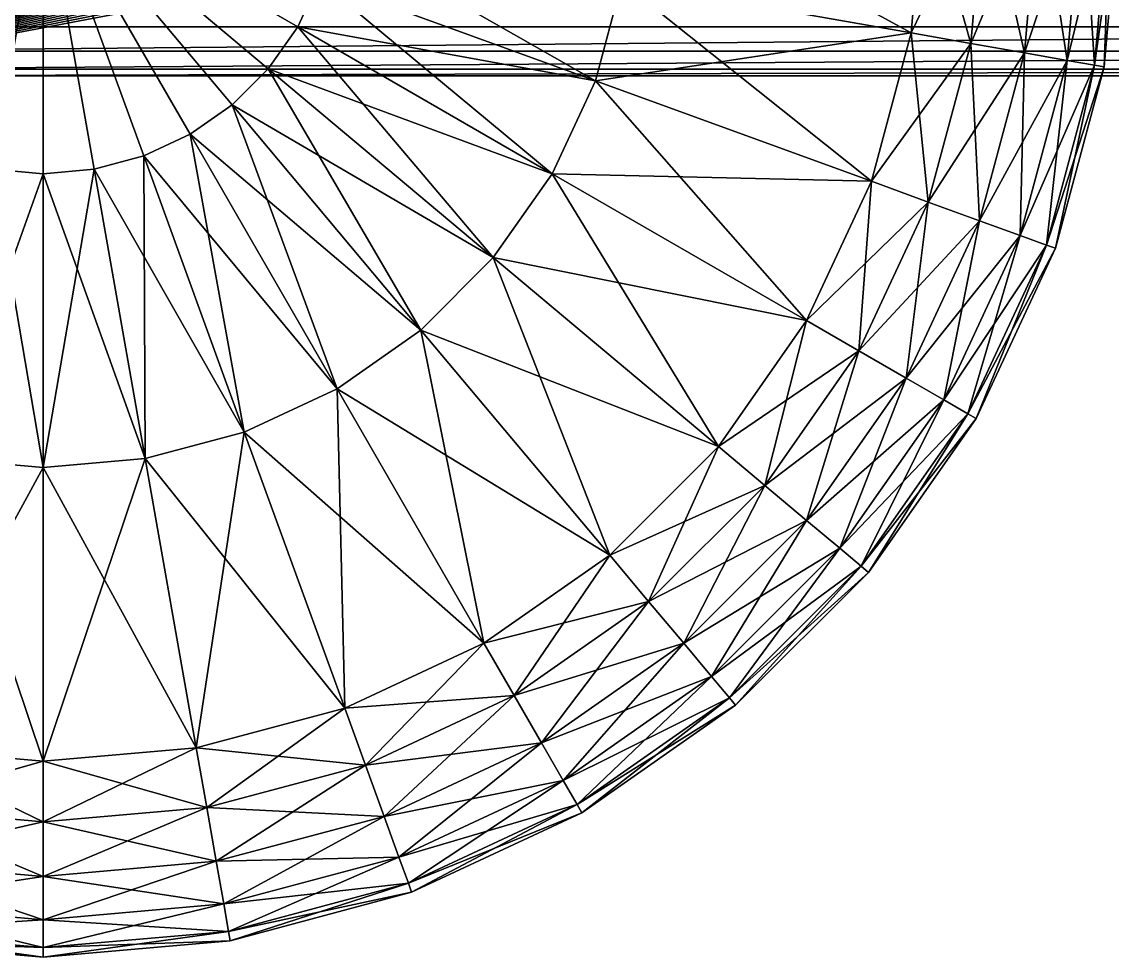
# Model space of a CAD drawing. Extents: x -70 to 70, y -35 to 35.
# Drawn here: x -35.9 to -0.27, y -35.2 to -4.64 of the extents above; entities that cross this region are included whole.
import ezdxf

# ---------------------------------------------------------------- set-up
doc = ezdxf.new("R2010")
doc.units = 0
doc.layers.get('0').update_dxf_attribs({"color": 146, "linetype": 'CONTINUOUS'})

msp = doc.modelspace()

# ---------------------------------------------------------------- meshes
at = {"color": 221}
mesh = msp.add_polyface(dxfattribs=at)
corners = [(-43.52, 19.2, 88.4), (43.52, 19.2, 88.4), (43.52, 19.2, 82), (-43.52, 19.2, 82), (-44.276, 19.164, 88.4), (-44.276, 19.164, 82), (-43.52, -6.4, 88.4), (-44.276, -6.364, 88.4), (-44.276, -6.364, 82), (-43.52, -6.4, 82), (43.52, -6.4, 88.4), (-44.276, -6.364, 82), (-44.768, -6.3, 82), (-43.52, 19.2, 82), (-43.52, -6.4, 82), (-43.52, 19.2, 88.4), (-43.515, 18.986, 89.2), (43.52, 19.2, 88.4), (-44.255, 18.95, 89.2), (-44.276, 19.164, 88.4), (-43.515, -6.186, 89.2), (-44.257, -6.15, 89.2), (-44.276, -6.364, 88.4), (-43.52, -6.4, 88.4), (43.515, -6.186, 89.2), (-43.501, 18.4, 89.786), (43.515, 18.986, 89.2), (-44.198, 18.366, 89.786), (-43.501, -5.6, 89.786), (-44.205, -5.566, 89.786), (43.501, -5.6, 89.786), (-43.481, 17.6, 90), (43.501, 18.4, 89.786), (-44.121, 17.569, 90), (-43.481, -4.8, 90), (-44.134, -4.768, 90), (43.481, -4.8, 90), (-43.481, 17.6, 90), (-44.121, 17.569, 90), (43.481, -4.8, 90), (-44.703, 17.484, 90), (-45.264, 17.346, 90), (-45.803, 17.158, 90), (-46.317, 16.922, 90), (-46.804, 16.64, 90), (-47.262, 16.316, 90), (-47.687, 15.951, 90), (-48.077, 15.549, 90), (-48.428, 15.113, 90), (-48.739, 14.645, 90), (-49.006, 14.148, 90), (-49.226, 13.626, 90), (-49.398, 13.079, 90), (-49.521, 12.498, 90), (-49.568, 12.134, 90), (-49.6, 11.481, 90), (-43.481, -4.8, 90)]
mesh.append_faces([[corners[k] for k in face] for face in [(0, 1, 2, 0), (3, 0, 2, 3), (4, 0, 3, 4), (5, 4, 3, 5), (6, 7, 8, 6), (9, 6, 8, 9), (10, 6, 9, 10), (11, 12, 13, 11), (14, 11, 13, 14), (15, 16, 17, 15), (18, 16, 15, 18), (19, 18, 15, 19), (20, 21, 22, 20), (23, 20, 22, 23), (24, 20, 23, 24), (16, 25, 26, 16), (27, 25, 16, 27), (18, 27, 16, 18), (28, 29, 21, 28), (20, 28, 21, 20), (30, 28, 20, 30), (25, 31, 32, 25), (33, 31, 25, 33), (27, 33, 25, 27), (34, 35, 29, 34), (28, 34, 29, 28), (36, 34, 28, 36), (37, 38, 39, 37), (38, 40, 39, 38), (40, 41, 39, 40), (41, 42, 39, 41), (42, 43, 39, 42), (43, 44, 39, 43), (44, 45, 39, 44), (45, 46, 39, 45), (46, 47, 39, 46), (47, 48, 39, 47), (48, 49, 39, 48), (49, 50, 39, 49), (50, 51, 39, 50), (51, 52, 39, 51), (52, 53, 39, 52), (53, 54, 39, 53), (54, 55, 39, 54), (55, 56, 39, 55)]], dxfattribs={"vtx3": -1, "color": 221})
mesh = msp.add_polyface(dxfattribs=at)
corners = [(43.52, 19.2, 88.4), (44.276, 19.164, 88.4), (44.276, 19.164, 82), (43.52, 19.2, 82), (43.52, -6.4, 82), (43.52, -6.4, 88.4), (-43.52, -6.4, 82), (44.276, -6.364, 88.4), (44.276, -6.364, 82), (43.52, 19.2, 82), (-43.52, -6.4, 82), (-43.52, 19.2, 82), (44.276, 19.164, 82), (44.768, 19.1, 82), (45.486, 18.947, 82), (46.178, 18.73, 82), (46.84, 18.45, 82), (47.468, 18.113, 82), (48.059, 17.721, 82), (48.61, 17.277, 82), (49.118, 16.784, 82), (49.578, 16.248, 82), (49.988, 15.669, 82), (50.344, 15.053, 82), (50.643, 14.402, 82), (50.882, 13.72, 82), (51.056, 13.01, 82), (51.164, 12.276, 82), (51.2, 11.52, 82), (43.52, -6.4, 82), (43.515, 18.986, 89.2), (44.257, 18.95, 89.2), (44.276, 19.164, 88.4), (43.52, 19.2, 88.4), (-43.515, 18.986, 89.2), (43.52, -6.4, 88.4), (43.515, -6.186, 89.2), (-43.52, -6.4, 88.4), (44.255, -6.15, 89.2), (44.276, -6.364, 88.4), (43.501, 18.4, 89.786), (44.205, 18.366, 89.786), (-43.501, 18.4, 89.786), (43.501, -5.6, 89.786), (-43.515, -6.186, 89.2), (44.198, -5.566, 89.786), (43.481, 17.6, 90), (44.134, 17.568, 90), (-43.481, 17.6, 90), (43.481, -4.8, 90), (-43.501, -5.6, 89.786), (44.121, -4.769, 90), (43.481, -4.8, 90), (44.121, -4.769, 90), (43.481, 17.6, 90), (-43.481, 17.6, 90)]
mesh.append_faces([[corners[k] for k in face] for face in [(0, 1, 2, 0), (3, 0, 2, 3), (4, 5, 6, 4), (7, 5, 4, 7), (8, 7, 4, 8), (9, 10, 11, 9), (9, 12, 10, 9), (12, 13, 10, 12), (13, 14, 10, 13), (14, 15, 10, 14), (15, 16, 10, 15), (16, 17, 10, 16), (17, 18, 10, 17), (18, 19, 10, 18), (19, 20, 10, 19), (20, 21, 10, 20), (21, 22, 10, 21), (22, 23, 10, 22), (23, 24, 10, 23), (24, 25, 10, 24), (25, 26, 10, 25), (26, 27, 10, 26), (27, 28, 10, 27), (28, 29, 10, 28), (30, 31, 32, 30), (33, 30, 32, 33), (34, 30, 33, 34), (35, 36, 37, 35), (38, 36, 35, 38), (39, 38, 35, 39), (40, 41, 31, 40), (30, 40, 31, 30), (42, 40, 30, 42), (36, 43, 44, 36), (45, 43, 36, 45), (38, 45, 36, 38), (46, 47, 41, 46), (40, 46, 41, 40), (48, 46, 40, 48), (43, 49, 50, 43), (51, 49, 43, 51), (45, 51, 43, 45), (52, 53, 54, 52), (55, 52, 54, 55)]], dxfattribs={"vtx3": -1, "color": 221})
mesh = msp.add_polyface(dxfattribs=at)
corners = [(-44.654, -1.667, 14), (-44.8, 0, 14), (-35.2, 0, 14), (-54.108, -3.334, 14), (-54.4, 0, 14), (-44.654, -1.667, 41.2), (-44.8, 0, 41.2), (-54.4, 0, 41.2), (-54.108, -3.334, 41.2), (-35.2, 0, 41.2), (-53.242, -6.567, 14), (-44.221, -3.283, 14), (-44.221, -3.283, 41.2), (-53.242, -6.567, 41.2), (-51.828, -9.6, 14), (-43.514, -4.8, 14), (-43.514, -4.8, 41.2), (-51.828, -9.6, 41.2), (-49.908, -12.342, 14), (-42.554, -6.171, 14), (-42.554, -6.171, 41.2), (-41.371, -7.354, 14), (-47.542, -14.708, 14), (-41.371, -7.354, 41.2), (-49.908, -12.342, 41.2), (-54.108, -3.334, 58.8), (-54.4, 0, 58.8), (-44.8, 0, 58.8), (-44.654, -1.667, 58.8), (-44.654, -1.667, 86), (-44.8, 0, 86), (-54.4, 0, 86), (-54.108, -3.334, 86), (-53.242, -6.567, 58.8), (-44.221, -3.283, 58.8), (-44.221, -3.283, 86), (-53.242, -6.567, 86), (-51.828, -9.6, 58.8), (-43.514, -4.8, 58.8), (-43.514, -4.8, 86), (-51.828, -9.6, 86), (-49.908, -12.342, 58.8), (-42.554, -6.171, 58.8), (-42.554, -6.171, 86), (-41.371, -7.354, 58.8), (-47.542, -14.708, 58.8), (-41.371, -7.354, 86), (-49.908, -12.342, 86)]
mesh.append_faces([[corners[k] for k in face] for face in [(0, 1, 2, 0), (3, 4, 1, 3), (0, 3, 1, 0), (5, 6, 7, 5), (8, 5, 7, 8), (5, 9, 6, 5), (10, 3, 0, 10), (11, 10, 0, 11), (12, 5, 8, 12), (13, 12, 8, 13), (14, 10, 11, 14), (15, 14, 11, 15), (16, 12, 13, 16), (17, 16, 13, 17), (18, 14, 15, 18), (19, 18, 15, 19), (20, 16, 17, 20), (21, 22, 19, 21), (23, 20, 24, 23), (25, 26, 27, 25), (28, 25, 27, 28), (29, 30, 31, 29), (32, 29, 31, 32), (33, 25, 28, 33), (34, 33, 28, 34), (35, 29, 32, 35), (36, 35, 32, 36), (37, 33, 34, 37), (38, 37, 34, 38), (39, 35, 36, 39), (40, 39, 36, 40), (41, 37, 38, 41), (42, 41, 38, 42), (43, 39, 40, 43), (44, 45, 42, 44), (46, 43, 47, 46)]], dxfattribs={"vtx3": -1, "color": 221})
mesh = msp.add_polyface(dxfattribs=at)
corners = [(-44.221, -3.283, 14), (-44.654, -1.667, 14), (-35.2, 0, 14), (-44.221, -3.283, 41.2), (-35.2, 0, 41.2), (-44.654, -1.667, 41.2), (-43.514, -4.8, 14), (-43.514, -4.8, 41.2), (-42.554, -6.171, 14), (-42.554, -6.171, 41.2), (-41.371, -7.354, 14), (-41.371, -7.354, 41.2), (-40, -8.314, 14), (-40, -8.314, 41.2), (-47.542, -14.708, 41.2), (-38.483, -9.021, 14), (-38.483, -9.021, 41.2), (-36.867, -9.454, 14), (-36.867, -9.454, 41.2), (-35.2, -9.6, 14), (-35.2, -9.6, 41.2), (-44.654, -1.667, 58.8), (-44.8, 0, 58.8), (-35.2, 0, 58.8), (-44.654, -1.667, 86), (-35.2, 0, 86), (-44.8, 0, 86), (-44.221, -3.283, 58.8), (-44.221, -3.283, 86), (-43.514, -4.8, 58.8), (-43.514, -4.8, 86), (-42.554, -6.171, 58.8), (-42.554, -6.171, 86), (-41.371, -7.354, 58.8), (-41.371, -7.354, 86), (-40, -8.314, 58.8), (-40, -8.314, 86), (-47.542, -14.708, 86), (-38.483, -9.021, 58.8), (-38.483, -9.021, 86), (-36.867, -9.454, 58.8), (-36.867, -9.454, 86), (-35.2, -9.6, 58.8), (-35.2, -9.6, 86)]
mesh.append_faces([[corners[k] for k in face] for face in [(0, 1, 2, 0), (3, 4, 5, 3), (6, 0, 2, 6), (7, 4, 3, 7), (8, 6, 2, 8), (9, 4, 7, 9), (10, 8, 2, 10), (11, 4, 9, 11), (12, 10, 2, 12), (13, 11, 14, 13), (13, 4, 11, 13), (15, 12, 2, 15), (16, 4, 13, 16), (17, 15, 2, 17), (18, 4, 16, 18), (19, 17, 2, 19), (20, 4, 18, 20), (21, 22, 23, 21), (24, 25, 26, 24), (27, 21, 23, 27), (28, 25, 24, 28), (29, 27, 23, 29), (30, 25, 28, 30), (31, 29, 23, 31), (32, 25, 30, 32), (33, 31, 23, 33), (34, 25, 32, 34), (35, 33, 23, 35), (36, 34, 37, 36), (36, 25, 34, 36), (38, 35, 23, 38), (39, 25, 36, 39), (40, 38, 23, 40), (41, 25, 39, 41), (42, 40, 23, 42), (43, 25, 41, 43)]], dxfattribs={"vtx3": -1, "color": 221})
mesh = msp.add_polyface(dxfattribs=at)
corners = [(-33.533, -9.454, 14), (-35.2, -9.6, 14), (-35.2, 0, 14), (-31.866, -18.908, 14), (-35.2, -19.2, 14), (-33.533, -9.454, 41.2), (-35.2, -9.6, 41.2), (-35.2, -19.2, 41.2), (-31.866, -18.908, 41.2), (-35.2, 0, 41.2), (-28.633, -18.042, 14), (-31.917, -9.021, 14), (-31.917, -9.021, 41.2), (-28.633, -18.042, 41.2), (-25.6, -16.628, 14), (-30.4, -8.314, 14), (-30.4, -8.314, 41.2), (-25.6, -16.628, 41.2), (-22.858, -14.708, 14), (-29.029, -7.354, 14), (-29.029, -7.354, 41.2), (-27.846, -6.171, 14), (-20.492, -12.342, 14), (-27.846, -6.171, 41.2), (-22.858, -14.708, 41.2), (-31.866, -18.908, 58.8), (-35.2, -19.2, 58.8), (-35.2, -9.6, 58.8), (-33.533, -9.454, 58.8), (-33.533, -9.454, 86), (-35.2, -9.6, 86), (-35.2, -19.2, 86), (-31.866, -18.908, 86), (-28.633, -18.042, 58.8), (-31.917, -9.021, 58.8), (-31.917, -9.021, 86), (-28.633, -18.042, 86), (-25.6, -16.628, 58.8), (-30.4, -8.314, 58.8), (-30.4, -8.314, 86), (-25.6, -16.628, 86), (-22.858, -14.708, 58.8), (-29.029, -7.354, 58.8), (-29.029, -7.354, 86), (-27.846, -6.171, 58.8), (-20.492, -12.342, 58.8), (-27.846, -6.171, 86), (-22.858, -14.708, 86)]
mesh.append_faces([[corners[k] for k in face] for face in [(0, 1, 2, 0), (3, 4, 1, 3), (0, 3, 1, 0), (5, 6, 7, 5), (8, 5, 7, 8), (5, 9, 6, 5), (10, 3, 0, 10), (11, 10, 0, 11), (12, 5, 8, 12), (13, 12, 8, 13), (14, 10, 11, 14), (15, 14, 11, 15), (16, 12, 13, 16), (17, 16, 13, 17), (18, 14, 15, 18), (19, 18, 15, 19), (20, 16, 17, 20), (21, 22, 19, 21), (23, 20, 24, 23), (25, 26, 27, 25), (28, 25, 27, 28), (29, 30, 31, 29), (32, 29, 31, 32), (33, 25, 28, 33), (34, 33, 28, 34), (35, 29, 32, 35), (36, 35, 32, 36), (37, 33, 34, 37), (38, 37, 34, 38), (39, 35, 36, 39), (40, 39, 36, 40), (41, 37, 38, 41), (42, 41, 38, 42), (43, 39, 40, 43), (44, 45, 42, 44), (46, 43, 47, 46)]], dxfattribs={"vtx3": -1, "color": 221})
mesh = msp.add_polyface(dxfattribs=at)
corners = [(-31.917, -9.021, 14), (-33.533, -9.454, 14), (-35.2, 0, 14), (-31.917, -9.021, 41.2), (-35.2, 0, 41.2), (-33.533, -9.454, 41.2), (-30.4, -8.314, 14), (-30.4, -8.314, 41.2), (-29.029, -7.354, 14), (-29.029, -7.354, 41.2), (-27.846, -6.171, 14), (-27.846, -6.171, 41.2), (-26.886, -4.8, 14), (-26.886, -4.8, 41.2), (-20.492, -12.342, 41.2), (-26.179, -3.283, 14), (-26.179, -3.283, 41.2), (-25.746, -1.667, 14), (-25.746, -1.667, 41.2), (-25.6, 0, 14), (-25.6, 0, 41.2), (-33.533, -9.454, 58.8), (-35.2, -9.6, 58.8), (-35.2, 0, 58.8), (-33.533, -9.454, 86), (-35.2, 0, 86), (-35.2, -9.6, 86), (-31.917, -9.021, 58.8), (-31.917, -9.021, 86), (-30.4, -8.314, 58.8), (-30.4, -8.314, 86), (-29.029, -7.354, 58.8), (-29.029, -7.354, 86), (-27.846, -6.171, 58.8), (-27.846, -6.171, 86), (-26.886, -4.8, 58.8), (-26.886, -4.8, 86), (-20.492, -12.342, 86), (-26.179, -3.283, 58.8), (-26.179, -3.283, 86), (-25.746, -1.667, 58.8), (-25.746, -1.667, 86), (-25.6, 0, 58.8), (-25.6, 0, 86)]
mesh.append_faces([[corners[k] for k in face] for face in [(0, 1, 2, 0), (3, 4, 5, 3), (6, 0, 2, 6), (7, 4, 3, 7), (8, 6, 2, 8), (9, 4, 7, 9), (10, 8, 2, 10), (11, 4, 9, 11), (12, 10, 2, 12), (13, 11, 14, 13), (13, 4, 11, 13), (15, 12, 2, 15), (16, 4, 13, 16), (17, 15, 2, 17), (18, 4, 16, 18), (19, 17, 2, 19), (20, 4, 18, 20), (21, 22, 23, 21), (24, 25, 26, 24), (27, 21, 23, 27), (28, 25, 24, 28), (29, 27, 23, 29), (30, 25, 28, 30), (31, 29, 23, 31), (32, 25, 30, 32), (33, 31, 23, 33), (34, 25, 32, 34), (35, 33, 23, 35), (36, 34, 37, 36), (36, 25, 34, 36), (38, 35, 23, 38), (39, 25, 36, 39), (40, 38, 23, 40), (41, 25, 39, 41), (42, 40, 23, 42), (43, 25, 41, 43)]], dxfattribs={"vtx3": -1, "color": 221})
mesh = msp.add_polyface(dxfattribs=at)
corners = [(-26.886, -4.8, 14), (-18.572, -9.6, 14), (-27.846, -6.171, 14), (-17.158, -6.567, 14), (-26.179, -3.283, 14), (-8.137, -9.85, 14), (-26.179, -3.283, 41.2), (-26.886, -4.8, 41.2), (-18.572, -9.6, 41.2), (-17.158, -6.567, 41.2), (-16.292, -3.334, 14), (-25.746, -1.667, 14), (-6.838, -5.001, 14), (-16.292, -3.334, 41.2), (-8.137, -9.85, 41.2), (-25.746, -1.667, 41.2), (-16, 0, 14), (-25.6, 0, 14), (-6.4, 0, 14), (-16, 0, 41.2), (-6.838, -5.001, 41.2), (-25.6, 0, 41.2), (-26.886, -4.8, 58.8), (-18.572, -9.6, 58.8), (-27.846, -6.171, 58.8), (-17.158, -6.567, 58.8), (-26.179, -3.283, 58.8), (-8.137, -9.85, 58.8), (-26.179, -3.283, 86), (-26.886, -4.8, 86), (-18.572, -9.6, 86), (-17.158, -6.567, 86), (-16.292, -3.334, 58.8), (-25.746, -1.667, 58.8), (-6.838, -5.001, 58.8), (-16.292, -3.334, 86), (-8.137, -9.85, 86), (-25.746, -1.667, 86), (-16, 0, 58.8), (-25.6, 0, 58.8), (-6.4, 0, 58.8), (-16, 0, 86), (-6.838, -5.001, 86), (-25.6, 0, 86)]
mesh.append_faces([[corners[k] for k in face] for face in [(0, 1, 2, 0), (3, 1, 0, 3), (4, 3, 0, 4), (3, 5, 1, 3), (6, 7, 8, 6), (9, 6, 8, 9), (10, 3, 4, 10), (11, 10, 4, 11), (10, 12, 3, 10), (13, 9, 14, 13), (15, 6, 9, 15), (13, 15, 9, 13), (16, 10, 11, 16), (17, 16, 11, 17), (16, 18, 10, 16), (19, 13, 20, 19), (21, 15, 13, 21), (19, 21, 13, 19), (22, 23, 24, 22), (25, 23, 22, 25), (26, 25, 22, 26), (25, 27, 23, 25), (28, 29, 30, 28), (31, 28, 30, 31), (32, 25, 26, 32), (33, 32, 26, 33), (32, 34, 25, 32), (35, 31, 36, 35), (37, 28, 31, 37), (35, 37, 31, 35), (38, 32, 33, 38), (39, 38, 33, 39), (38, 40, 32, 38), (41, 35, 42, 41), (43, 37, 35, 43), (41, 43, 35, 41)]], dxfattribs={"vtx3": -1, "color": 221})
mesh = msp.add_polyface(dxfattribs=at)
corners = [(-6.838, -5.001, 14), (-8.137, -9.85, 14), (-17.158, -6.567, 14), (-4.89, -5.344, 14.313), (-3.133, -5.654, 15.222), (-6.278, -10.527, 14.313), (-1.738, -5.9, 16.638), (-4.602, -11.137, 15.222), (-3.133, -5.654, 39.978), (-4.89, -5.344, 40.887), (-4.602, -11.137, 39.978), (-6.838, -5.001, 41.2), (-6.278, -10.527, 40.887), (-16.292, -3.334, 41.2), (-8.137, -9.85, 41.2), (-6.4, 0, 14), (-16.292, -3.334, 14), (-4.422, 0, 14.313), (-2.638, 0, 15.222), (-2.638, 0, 39.978), (-1.738, -5.9, 38.562), (-4.422, 0, 40.887), (-6.4, 0, 41.2), (-16, 0, 41.2), (-6.838, -5.001, 58.8), (-8.137, -9.85, 58.8), (-17.158, -6.567, 58.8), (-4.89, -5.344, 59.113), (-3.133, -5.654, 60.022), (-6.278, -10.527, 59.113), (-1.738, -5.9, 61.438), (-4.602, -11.137, 60.022), (-3.133, -5.654, 84.778), (-4.89, -5.344, 85.687), (-4.602, -11.137, 84.778), (-6.838, -5.001, 86), (-6.278, -10.527, 85.687), (-16.292, -3.334, 86), (-8.137, -9.85, 86), (-6.4, 0, 58.8), (-16.292, -3.334, 58.8), (-4.422, 0, 59.113), (-2.638, 0, 60.022), (-2.638, 0, 84.778), (-1.738, -5.9, 83.362), (-4.422, 0, 85.687), (-6.4, 0, 86), (-16, 0, 86)]
mesh.append_faces([[corners[k] for k in face] for face in [(0, 1, 2, 0), (0, 3, 1, 0), (3, 4, 5, 3), (4, 6, 7, 4), (8, 9, 10, 8), (9, 11, 12, 9), (11, 13, 14, 11), (15, 0, 16, 15), (17, 3, 0, 17), (15, 17, 0, 15), (18, 4, 3, 18), (17, 18, 3, 17), (19, 8, 20, 19), (21, 9, 8, 21), (19, 21, 8, 19), (22, 11, 9, 22), (21, 22, 9, 21), (22, 23, 11, 22), (24, 25, 26, 24), (24, 27, 25, 24), (27, 28, 29, 27), (28, 30, 31, 28), (32, 33, 34, 32), (33, 35, 36, 33), (35, 37, 38, 35), (39, 24, 40, 39), (41, 27, 24, 41), (39, 41, 24, 39), (42, 28, 27, 42), (41, 42, 27, 41), (43, 32, 44, 43), (45, 33, 32, 45), (43, 45, 32, 43), (46, 35, 33, 46), (45, 46, 33, 45), (46, 47, 35, 46)]], dxfattribs={"vtx3": -1, "color": 221})
mesh = msp.add_polyface(dxfattribs=at)
corners = [(-1.738, -5.9, 16.638), (-0.843, -6.058, 18.422), (-3.271, -11.621, 16.638), (-0.535, -6.112, 20.4), (-2.417, -11.932, 18.422), (-0.535, -6.112, 34.8), (-0.843, -6.058, 36.778), (-2.123, -12.039, 34.8), (-1.738, -5.9, 38.562), (-2.417, -11.932, 36.778), (-3.133, -5.654, 39.978), (-3.271, -11.621, 38.562), (-1.222, 0, 16.638), (-3.133, -5.654, 15.222), (-2.638, 0, 15.222), (-0.313, 0, 18.422), (0, 0, 20.4), (0, 0, 34.8), (-0.313, 0, 36.778), (-1.222, 0, 38.562), (-2.638, 0, 39.978), (-1.738, -5.9, 61.438), (-0.843, -6.058, 63.222), (-3.271, -11.621, 61.438), (-0.535, -6.112, 65.2), (-2.417, -11.932, 63.222), (-0.535, -6.112, 79.6), (-0.843, -6.058, 81.578), (-2.123, -12.039, 79.6), (-1.738, -5.9, 83.362), (-2.417, -11.932, 81.578), (-3.133, -5.654, 84.778), (-3.271, -11.621, 83.362), (-1.222, 0, 61.438), (-3.133, -5.654, 60.022), (-2.638, 0, 60.022), (-0.313, 0, 63.222), (0, 0, 65.2), (0, 0, 79.6), (-0.313, 0, 81.578), (-1.222, 0, 83.362), (-2.638, 0, 84.778)]
mesh.append_faces([[corners[k] for k in face] for face in [(0, 1, 2, 0), (1, 3, 4, 1), (5, 6, 7, 5), (6, 8, 9, 6), (8, 10, 11, 8), (12, 0, 13, 12), (14, 12, 13, 14), (15, 1, 0, 15), (12, 15, 0, 12), (16, 3, 1, 16), (15, 16, 1, 15), (17, 5, 3, 17), (16, 17, 3, 16), (18, 6, 5, 18), (17, 18, 5, 17), (19, 8, 6, 19), (18, 19, 6, 18), (19, 20, 8, 19), (21, 22, 23, 21), (22, 24, 25, 22), (26, 27, 28, 26), (27, 29, 30, 27), (29, 31, 32, 29), (33, 21, 34, 33), (35, 33, 34, 35), (36, 22, 21, 36), (33, 36, 21, 33), (37, 24, 22, 37), (36, 37, 22, 36), (38, 26, 24, 38), (37, 38, 24, 37), (39, 27, 26, 39), (38, 39, 26, 38), (40, 29, 27, 40), (39, 40, 27, 39), (40, 41, 29, 40)]], dxfattribs={"vtx3": -1, "color": 221})
mesh = msp.add_polyface(dxfattribs=at)
corners = [(-22.858, -14.708, 14), (-16.688, -22.062, 14), (-25.6, -16.628, 14), (-22.858, -14.708, 41.2), (-29.029, -7.354, 41.2), (-25.6, -16.628, 41.2), (-20.492, -12.342, 14), (-29.029, -7.354, 14), (-13.138, -18.512, 14), (-20.492, -12.342, 41.2), (-16.688, -22.062, 41.2), (-27.846, -6.171, 41.2), (-18.572, -9.6, 14), (-27.846, -6.171, 14), (-10.258, -14.4, 14), (-8.546, -15.389, 14.313), (-10.258, -14.4, 41.2), (-13.138, -18.512, 41.2), (-11.623, -19.784, 40.887), (-8.546, -15.389, 40.887), (-18.572, -9.6, 41.2), (-26.886, -4.8, 41.2), (-8.137, -9.85, 14), (-17.158, -6.567, 41.2), (-8.137, -9.85, 41.2), (-22.858, -14.708, 58.8), (-16.688, -22.062, 58.8), (-25.6, -16.628, 58.8), (-22.858, -14.708, 86), (-29.029, -7.354, 86), (-25.6, -16.628, 86), (-20.492, -12.342, 58.8), (-29.029, -7.354, 58.8), (-13.138, -18.512, 58.8), (-20.492, -12.342, 86), (-16.688, -22.062, 86), (-27.846, -6.171, 86), (-18.572, -9.6, 58.8), (-27.846, -6.171, 58.8), (-10.258, -14.4, 58.8), (-8.546, -15.389, 59.113), (-10.258, -14.4, 86), (-13.138, -18.512, 86), (-11.623, -19.784, 85.687), (-8.546, -15.389, 85.687), (-18.572, -9.6, 86), (-26.886, -4.8, 86), (-8.137, -9.85, 58.8), (-17.158, -6.567, 86), (-8.137, -9.85, 86)]
mesh.append_faces([[corners[k] for k in face] for face in [(0, 1, 2, 0), (3, 4, 5, 3), (6, 0, 7, 6), (6, 8, 0, 6), (9, 3, 10, 9), (9, 11, 3, 9), (12, 6, 13, 12), (14, 8, 6, 14), (12, 14, 6, 12), (14, 15, 8, 14), (16, 17, 18, 16), (19, 16, 18, 19), (20, 9, 17, 20), (16, 20, 17, 16), (20, 21, 9, 20), (22, 14, 12, 22), (23, 20, 16, 23), (24, 23, 16, 24), (25, 26, 27, 25), (28, 29, 30, 28), (31, 25, 32, 31), (31, 33, 25, 31), (34, 28, 35, 34), (34, 36, 28, 34), (37, 31, 38, 37), (39, 33, 31, 39), (37, 39, 31, 37), (39, 40, 33, 39), (41, 42, 43, 41), (44, 41, 43, 44), (45, 34, 42, 45), (41, 45, 42, 41), (45, 46, 34, 45), (47, 39, 37, 47), (48, 45, 41, 48), (49, 48, 41, 49)]], dxfattribs={"vtx3": -1, "color": 221})
mesh = msp.add_polyface(dxfattribs=at)
corners = [(-8.137, -9.85, 14), (-6.278, -10.527, 14.313), (-10.258, -14.4, 14), (-4.602, -11.137, 15.222), (-8.546, -15.389, 14.313), (-3.271, -11.621, 16.638), (-7.001, -16.281, 15.222), (-4.602, -11.137, 39.978), (-6.278, -10.527, 40.887), (-7.001, -16.281, 39.978), (-8.137, -9.85, 41.2), (-10.258, -14.4, 41.2), (-8.546, -15.389, 40.887), (-4.89, -5.344, 14.313), (-3.133, -5.654, 15.222), (-1.738, -5.9, 16.638), (-0.843, -6.058, 18.422), (-2.417, -11.932, 18.422), (-0.535, -6.112, 20.4), (-2.123, -12.039, 20.4), (-0.535, -6.112, 34.8), (-2.123, -12.039, 34.8), (-0.843, -6.058, 36.778), (-2.417, -11.932, 36.778), (-1.738, -5.9, 38.562), (-3.271, -11.621, 38.562), (-3.133, -5.654, 39.978), (-4.89, -5.344, 40.887), (-6.838, -5.001, 41.2), (-8.137, -9.85, 58.8), (-6.278, -10.527, 59.113), (-10.258, -14.4, 58.8), (-4.602, -11.137, 60.022), (-8.546, -15.389, 59.113), (-3.271, -11.621, 61.438), (-7.001, -16.281, 60.022), (-4.602, -11.137, 84.778), (-6.278, -10.527, 85.687), (-7.001, -16.281, 84.778), (-8.137, -9.85, 86), (-10.258, -14.4, 86), (-8.546, -15.389, 85.687), (-4.89, -5.344, 59.113), (-3.133, -5.654, 60.022), (-1.738, -5.9, 61.438), (-0.843, -6.058, 63.222), (-2.417, -11.932, 63.222), (-0.535, -6.112, 65.2), (-2.123, -12.039, 65.2), (-0.535, -6.112, 79.6), (-2.123, -12.039, 79.6), (-0.843, -6.058, 81.578), (-2.417, -11.932, 81.578), (-1.738, -5.9, 83.362), (-3.271, -11.621, 83.362), (-3.133, -5.654, 84.778), (-4.89, -5.344, 85.687), (-6.838, -5.001, 86)]
mesh.append_faces([[corners[k] for k in face] for face in [(0, 1, 2, 0), (1, 3, 4, 1), (3, 5, 6, 3), (7, 8, 9, 7), (10, 11, 12, 10), (8, 10, 12, 8), (13, 1, 0, 13), (14, 3, 1, 14), (15, 5, 3, 15), (16, 17, 5, 16), (18, 19, 17, 18), (20, 21, 19, 20), (18, 20, 19, 18), (22, 23, 21, 22), (24, 25, 23, 24), (26, 7, 25, 26), (27, 8, 7, 27), (28, 10, 8, 28), (29, 30, 31, 29), (30, 32, 33, 30), (32, 34, 35, 32), (36, 37, 38, 36), (39, 40, 41, 39), (37, 39, 41, 37), (42, 30, 29, 42), (43, 32, 30, 43), (44, 34, 32, 44), (45, 46, 34, 45), (47, 48, 46, 47), (49, 50, 48, 49), (47, 49, 48, 47), (51, 52, 50, 51), (53, 54, 52, 53), (55, 36, 54, 55), (56, 37, 36, 56), (57, 39, 37, 57)]], dxfattribs={"vtx3": -1, "color": 221})
mesh = msp.add_polyface(dxfattribs=at)
corners = [(-40, -8.314, 14), (-44.8, -16.628, 14), (-41.371, -7.354, 14), (-41.767, -18.042, 14), (-38.483, -9.021, 14), (-45.05, -27.063, 14), (-38.483, -9.021, 41.2), (-40, -8.314, 41.2), (-44.8, -16.628, 41.2), (-41.767, -18.042, 41.2), (-38.534, -18.908, 14), (-36.867, -9.454, 14), (-40.201, -28.362, 14), (-38.534, -18.908, 41.2), (-45.05, -27.063, 41.2), (-36.867, -9.454, 41.2), (-35.2, -19.2, 14), (-35.2, -9.6, 14), (-35.2, -28.8, 14), (-35.2, -19.2, 41.2), (-40.201, -28.362, 41.2), (-35.2, -9.6, 41.2), (-40, -8.314, 58.8), (-44.8, -16.628, 58.8), (-41.371, -7.354, 58.8), (-41.767, -18.042, 58.8), (-38.483, -9.021, 58.8), (-45.05, -27.063, 58.8), (-38.483, -9.021, 86), (-40, -8.314, 86), (-44.8, -16.628, 86), (-41.767, -18.042, 86), (-38.534, -18.908, 58.8), (-36.867, -9.454, 58.8), (-40.201, -28.362, 58.8), (-38.534, -18.908, 86), (-45.05, -27.063, 86), (-36.867, -9.454, 86), (-35.2, -19.2, 58.8), (-35.2, -9.6, 58.8), (-35.2, -28.8, 58.8), (-35.2, -19.2, 86), (-40.201, -28.362, 86), (-35.2, -9.6, 86)]
mesh.append_faces([[corners[k] for k in face] for face in [(0, 1, 2, 0), (3, 1, 0, 3), (4, 3, 0, 4), (3, 5, 1, 3), (6, 7, 8, 6), (9, 6, 8, 9), (10, 3, 4, 10), (11, 10, 4, 11), (10, 12, 3, 10), (13, 9, 14, 13), (15, 6, 9, 15), (13, 15, 9, 13), (16, 10, 11, 16), (17, 16, 11, 17), (16, 18, 10, 16), (19, 13, 20, 19), (21, 15, 13, 21), (19, 21, 13, 19), (22, 23, 24, 22), (25, 23, 22, 25), (26, 25, 22, 26), (25, 27, 23, 25), (28, 29, 30, 28), (31, 28, 30, 31), (32, 25, 26, 32), (33, 32, 26, 33), (32, 34, 25, 32), (35, 31, 36, 35), (37, 28, 31, 37), (35, 37, 31, 35), (38, 32, 33, 38), (39, 38, 33, 39), (38, 40, 32, 38), (41, 35, 42, 41), (43, 37, 35, 43), (41, 43, 35, 41)]], dxfattribs={"vtx3": -1, "color": 221})
mesh = msp.add_polyface(dxfattribs=at)
corners = [(-8.546, -15.389, 14.313), (-7.001, -16.281, 15.222), (-11.623, -19.784, 14.313), (-7.001, -16.281, 39.978), (-8.546, -15.389, 40.887), (-10.256, -20.93, 39.978), (-6.278, -10.527, 14.313), (-10.258, -14.4, 14), (-4.602, -11.137, 15.222), (-3.271, -11.621, 16.638), (-5.774, -16.989, 16.638), (-2.417, -11.932, 18.422), (-4.987, -17.443, 18.422), (-2.123, -12.039, 20.4), (-4.716, -17.6, 20.4), (-2.123, -12.039, 34.8), (-4.716, -17.6, 34.8), (-2.417, -11.932, 36.778), (-4.987, -17.443, 36.778), (-3.271, -11.621, 38.562), (-5.774, -16.989, 38.562), (-4.602, -11.137, 39.978), (-6.278, -10.527, 40.887), (-8.546, -15.389, 59.113), (-7.001, -16.281, 60.022), (-11.623, -19.784, 59.113), (-7.001, -16.281, 84.778), (-8.546, -15.389, 85.687), (-10.256, -20.93, 84.778), (-6.278, -10.527, 59.113), (-10.258, -14.4, 58.8), (-4.602, -11.137, 60.022), (-3.271, -11.621, 61.438), (-5.774, -16.989, 61.438), (-2.417, -11.932, 63.222), (-4.987, -17.443, 63.222), (-2.123, -12.039, 65.2), (-4.716, -17.6, 65.2), (-2.123, -12.039, 79.6), (-4.716, -17.6, 79.6), (-2.417, -11.932, 81.578), (-4.987, -17.443, 81.578), (-3.271, -11.621, 83.362), (-5.774, -16.989, 83.362), (-4.602, -11.137, 84.778), (-6.278, -10.527, 85.687)]
mesh.append_faces([[corners[k] for k in face] for face in [(0, 1, 2, 0), (3, 4, 5, 3), (6, 0, 7, 6), (8, 1, 0, 8), (9, 10, 1, 9), (11, 12, 10, 11), (9, 11, 10, 9), (13, 14, 12, 13), (11, 13, 12, 11), (15, 16, 14, 15), (13, 15, 14, 13), (17, 18, 16, 17), (15, 17, 16, 15), (19, 20, 18, 19), (17, 19, 18, 17), (21, 3, 20, 21), (19, 21, 20, 19), (22, 4, 3, 22), (23, 24, 25, 23), (26, 27, 28, 26), (29, 23, 30, 29), (31, 24, 23, 31), (32, 33, 24, 32), (34, 35, 33, 34), (32, 34, 33, 32), (36, 37, 35, 36), (34, 36, 35, 34), (38, 39, 37, 38), (36, 38, 37, 36), (40, 41, 39, 40), (38, 40, 39, 38), (42, 43, 41, 42), (40, 42, 41, 40), (44, 26, 43, 44), (42, 44, 43, 42), (45, 27, 26, 45)]], dxfattribs={"vtx3": -1, "color": 221})
mesh = msp.add_polyface(dxfattribs=at)
corners = [(-16.688, -22.062, 14), (-20.8, -24.942, 14), (-25.6, -16.628, 14), (-15.416, -23.577, 14.313), (-19.811, -26.654, 14.313), (-14.27, -24.944, 15.222), (-18.919, -28.199, 15.222), (-13.36, -26.028, 16.638), (-14.27, -24.944, 39.978), (-18.919, -28.199, 39.978), (-18.211, -29.426, 38.562), (-13.36, -26.028, 38.562), (-15.416, -23.577, 40.887), (-19.811, -26.654, 40.887), (-16.688, -22.062, 41.2), (-20.8, -24.942, 41.2), (-22.858, -14.708, 41.2), (-13.138, -18.512, 14), (-22.858, -14.708, 14), (-11.623, -19.784, 14.313), (-13.138, -18.512, 41.2), (-20.492, -12.342, 41.2), (-16.688, -22.062, 58.8), (-20.8, -24.942, 58.8), (-25.6, -16.628, 58.8), (-15.416, -23.577, 59.113), (-19.811, -26.654, 59.113), (-14.27, -24.944, 60.022), (-18.919, -28.199, 60.022), (-13.36, -26.028, 61.438), (-14.27, -24.944, 84.778), (-18.919, -28.199, 84.778), (-18.211, -29.426, 83.362), (-13.36, -26.028, 83.362), (-15.416, -23.577, 85.687), (-19.811, -26.654, 85.687), (-16.688, -22.062, 86), (-20.8, -24.942, 86), (-22.858, -14.708, 86), (-13.138, -18.512, 58.8), (-22.858, -14.708, 58.8), (-11.623, -19.784, 59.113), (-13.138, -18.512, 86), (-20.492, -12.342, 86)]
mesh.append_faces([[corners[k] for k in face] for face in [(0, 1, 2, 0), (3, 4, 1, 3), (0, 3, 1, 0), (5, 6, 4, 5), (3, 5, 4, 3), (5, 7, 6, 5), (8, 9, 10, 8), (11, 8, 10, 11), (12, 13, 9, 12), (8, 12, 9, 8), (14, 15, 13, 14), (12, 14, 13, 12), (14, 16, 15, 14), (17, 0, 18, 17), (19, 3, 0, 19), (17, 19, 0, 17), (20, 14, 12, 20), (20, 21, 14, 20), (22, 23, 24, 22), (25, 26, 23, 25), (22, 25, 23, 22), (27, 28, 26, 27), (25, 27, 26, 25), (27, 29, 28, 27), (30, 31, 32, 30), (33, 30, 32, 33), (34, 35, 31, 34), (30, 34, 31, 30), (36, 37, 35, 36), (34, 36, 35, 34), (36, 38, 37, 36), (39, 22, 40, 39), (41, 25, 22, 41), (39, 41, 22, 39), (42, 36, 34, 42), (42, 43, 36, 42)]], dxfattribs={"vtx3": -1, "color": 221})
mesh = msp.add_polyface(dxfattribs=at)
corners = [(-30.199, -28.362, 14), (-35.2, -28.8, 14), (-35.2, -19.2, 14), (-31.866, -18.908, 14), (-31.866, -18.908, 41.2), (-35.2, -19.2, 41.2), (-35.2, -28.8, 41.2), (-30.199, -28.362, 41.2), (-25.35, -27.063, 14), (-28.633, -18.042, 14), (-28.633, -18.042, 41.2), (-25.35, -27.063, 41.2), (-20.8, -24.942, 14), (-25.6, -16.628, 14), (-19.811, -26.654, 14.313), (-24.673, -28.922, 14.313), (-18.919, -28.199, 15.222), (-20.8, -24.942, 41.2), (-24.673, -28.922, 40.887), (-19.811, -26.654, 40.887), (-25.6, -16.628, 41.2), (-22.858, -14.708, 41.2), (-30.199, -28.362, 58.8), (-35.2, -28.8, 58.8), (-35.2, -19.2, 58.8), (-31.866, -18.908, 58.8), (-31.866, -18.908, 86), (-35.2, -19.2, 86), (-35.2, -28.8, 86), (-30.199, -28.362, 86), (-25.35, -27.063, 58.8), (-28.633, -18.042, 58.8), (-28.633, -18.042, 86), (-25.35, -27.063, 86), (-20.8, -24.942, 58.8), (-25.6, -16.628, 58.8), (-19.811, -26.654, 59.113), (-24.673, -28.922, 59.113), (-18.919, -28.199, 60.022), (-20.8, -24.942, 86), (-24.673, -28.922, 85.687), (-19.811, -26.654, 85.687), (-25.6, -16.628, 86), (-22.858, -14.708, 86)]
mesh.append_faces([[corners[k] for k in face] for face in [(0, 1, 2, 0), (3, 0, 2, 3), (4, 5, 6, 4), (7, 4, 6, 7), (8, 0, 3, 8), (9, 8, 3, 9), (10, 4, 7, 10), (11, 10, 7, 11), (12, 8, 9, 12), (13, 12, 9, 13), (14, 15, 8, 14), (12, 14, 8, 12), (14, 16, 15, 14), (17, 11, 18, 17), (19, 17, 18, 19), (20, 10, 11, 20), (17, 20, 11, 17), (21, 20, 17, 21), (22, 23, 24, 22), (25, 22, 24, 25), (26, 27, 28, 26), (29, 26, 28, 29), (30, 22, 25, 30), (31, 30, 25, 31), (32, 26, 29, 32), (33, 32, 29, 33), (34, 30, 31, 34), (35, 34, 31, 35), (36, 37, 30, 36), (34, 36, 30, 34), (36, 38, 37, 36), (39, 33, 40, 39), (41, 39, 40, 41), (42, 32, 33, 42), (39, 42, 33, 39), (43, 42, 39, 43)]], dxfattribs={"vtx3": -1, "color": 221})
mesh = msp.add_polyface(dxfattribs=at)
corners = [(-10.256, -20.93, 15.222), (-14.27, -24.944, 15.222), (-15.416, -23.577, 14.313), (-11.623, -19.784, 14.313), (-9.172, -21.84, 16.638), (-13.36, -26.028, 16.638), (-8.475, -22.425, 18.422), (-12.775, -26.725, 18.422), (-8.235, -22.626, 20.4), (-12.574, -26.965, 20.4), (-8.235, -22.626, 34.8), (-12.574, -26.965, 34.8), (-8.475, -22.425, 36.778), (-12.775, -26.725, 36.778), (-9.172, -21.84, 38.562), (-13.36, -26.028, 38.562), (-10.256, -20.93, 39.978), (-14.27, -24.944, 39.978), (-11.623, -19.784, 40.887), (-15.416, -23.577, 40.887), (-13.138, -18.512, 41.2), (-8.546, -15.389, 14.313), (-13.138, -18.512, 14), (-8.546, -15.389, 40.887), (-10.256, -20.93, 60.022), (-14.27, -24.944, 60.022), (-15.416, -23.577, 59.113), (-11.623, -19.784, 59.113), (-9.172, -21.84, 61.438), (-13.36, -26.028, 61.438), (-8.475, -22.425, 63.222), (-12.775, -26.725, 63.222), (-8.235, -22.626, 65.2), (-12.574, -26.965, 65.2), (-8.235, -22.626, 79.6), (-12.574, -26.965, 79.6), (-8.475, -22.425, 81.578), (-12.775, -26.725, 81.578), (-9.172, -21.84, 83.362), (-13.36, -26.028, 83.362), (-10.256, -20.93, 84.778), (-14.27, -24.944, 84.778), (-11.623, -19.784, 85.687), (-15.416, -23.577, 85.687), (-13.138, -18.512, 86), (-8.546, -15.389, 59.113), (-13.138, -18.512, 58.8), (-8.546, -15.389, 85.687)]
mesh.append_faces([[corners[k] for k in face] for face in [(0, 1, 2, 0), (3, 0, 2, 3), (4, 5, 1, 4), (0, 4, 1, 0), (6, 7, 5, 6), (4, 6, 5, 4), (8, 9, 7, 8), (10, 11, 9, 10), (12, 13, 11, 12), (14, 15, 13, 14), (12, 14, 13, 12), (16, 17, 15, 16), (14, 16, 15, 14), (18, 19, 17, 18), (16, 18, 17, 16), (18, 20, 19, 18), (21, 3, 22, 21), (23, 18, 16, 23), (24, 25, 26, 24), (27, 24, 26, 27), (28, 29, 25, 28), (24, 28, 25, 24), (30, 31, 29, 30), (28, 30, 29, 28), (32, 33, 31, 32), (34, 35, 33, 34), (36, 37, 35, 36), (38, 39, 37, 38), (36, 38, 37, 36), (40, 41, 39, 40), (38, 40, 39, 38), (42, 43, 41, 42), (40, 42, 41, 40), (42, 44, 43, 42), (45, 27, 46, 45), (47, 42, 40, 47)]], dxfattribs={"vtx3": -1, "color": 221})
mesh = msp.add_polyface(dxfattribs=at)
corners = [(-8.475, -22.425, 18.422), (-8.235, -22.626, 20.4), (-12.775, -26.725, 18.422), (-8.235, -22.626, 34.8), (-12.574, -26.965, 20.4), (-8.475, -22.425, 36.778), (-12.574, -26.965, 34.8), (-7.001, -16.281, 15.222), (-10.256, -20.93, 15.222), (-11.623, -19.784, 14.313), (-5.774, -16.989, 16.638), (-9.172, -21.84, 16.638), (-4.987, -17.443, 18.422), (-4.716, -17.6, 20.4), (-4.716, -17.6, 34.8), (-4.987, -17.443, 36.778), (-5.774, -16.989, 38.562), (-9.172, -21.84, 38.562), (-7.001, -16.281, 39.978), (-10.256, -20.93, 39.978), (-8.475, -22.425, 63.222), (-8.235, -22.626, 65.2), (-12.775, -26.725, 63.222), (-8.235, -22.626, 79.6), (-12.574, -26.965, 65.2), (-8.475, -22.425, 81.578), (-12.574, -26.965, 79.6), (-7.001, -16.281, 60.022), (-10.256, -20.93, 60.022), (-11.623, -19.784, 59.113), (-5.774, -16.989, 61.438), (-9.172, -21.84, 61.438), (-4.987, -17.443, 63.222), (-4.716, -17.6, 65.2), (-4.716, -17.6, 79.6), (-4.987, -17.443, 81.578), (-5.774, -16.989, 83.362), (-9.172, -21.84, 83.362), (-7.001, -16.281, 84.778), (-10.256, -20.93, 84.778)]
mesh.append_faces([[corners[k] for k in face] for face in [(0, 1, 2, 0), (1, 3, 4, 1), (3, 5, 6, 3), (7, 8, 9, 7), (10, 11, 8, 10), (7, 10, 8, 7), (12, 0, 11, 12), (10, 12, 11, 10), (13, 1, 0, 13), (12, 13, 0, 12), (14, 3, 1, 14), (13, 14, 1, 13), (15, 5, 3, 15), (14, 15, 3, 14), (16, 17, 5, 16), (15, 16, 5, 15), (18, 19, 17, 18), (16, 18, 17, 16), (20, 21, 22, 20), (21, 23, 24, 21), (23, 25, 26, 23), (27, 28, 29, 27), (30, 31, 28, 30), (27, 30, 28, 27), (32, 20, 31, 32), (30, 32, 31, 30), (33, 21, 20, 33), (32, 33, 20, 32), (34, 23, 21, 34), (33, 34, 21, 33), (35, 25, 23, 35), (34, 35, 23, 34), (36, 37, 25, 36), (35, 36, 25, 35), (38, 39, 37, 38), (36, 38, 37, 36)]], dxfattribs={"vtx3": -1, "color": 221})
mesh = msp.add_polyface(dxfattribs=at)
corners = [(-40.201, -28.362, 14), (-45.05, -27.063, 14), (-41.767, -18.042, 14), (-40.544, -30.31, 14.313), (-40.854, -32.067, 15.222), (-45.727, -28.922, 14.313), (-41.1, -33.462, 16.638), (-46.337, -30.598, 15.222), (-40.854, -32.067, 39.978), (-40.544, -30.31, 40.887), (-46.337, -30.598, 39.978), (-40.201, -28.362, 41.2), (-45.727, -28.922, 40.887), (-38.534, -18.908, 41.2), (-45.05, -27.063, 41.2), (-35.2, -28.8, 14), (-38.534, -18.908, 14), (-35.2, -30.778, 14.313), (-35.2, -32.562, 15.222), (-35.2, -32.562, 39.978), (-41.1, -33.462, 38.562), (-35.2, -30.778, 40.887), (-35.2, -28.8, 41.2), (-35.2, -19.2, 41.2), (-40.201, -28.362, 58.8), (-45.05, -27.063, 58.8), (-41.767, -18.042, 58.8), (-40.544, -30.31, 59.113), (-40.854, -32.067, 60.022), (-45.727, -28.922, 59.113), (-41.1, -33.462, 61.438), (-46.337, -30.598, 60.022), (-40.854, -32.067, 84.778), (-40.544, -30.31, 85.687), (-46.337, -30.598, 84.778), (-40.201, -28.362, 86), (-45.727, -28.922, 85.687), (-38.534, -18.908, 86), (-45.05, -27.063, 86), (-35.2, -28.8, 58.8), (-38.534, -18.908, 58.8), (-35.2, -30.778, 59.113), (-35.2, -32.562, 60.022), (-35.2, -32.562, 84.778), (-41.1, -33.462, 83.362), (-35.2, -30.778, 85.687), (-35.2, -28.8, 86), (-35.2, -19.2, 86)]
mesh.append_faces([[corners[k] for k in face] for face in [(0, 1, 2, 0), (0, 3, 1, 0), (3, 4, 5, 3), (4, 6, 7, 4), (8, 9, 10, 8), (9, 11, 12, 9), (11, 13, 14, 11), (15, 0, 16, 15), (17, 3, 0, 17), (15, 17, 0, 15), (18, 4, 3, 18), (17, 18, 3, 17), (19, 8, 20, 19), (21, 9, 8, 21), (19, 21, 8, 19), (22, 11, 9, 22), (21, 22, 9, 21), (22, 23, 11, 22), (24, 25, 26, 24), (24, 27, 25, 24), (27, 28, 29, 27), (28, 30, 31, 28), (32, 33, 34, 32), (33, 35, 36, 33), (35, 37, 38, 35), (39, 24, 40, 39), (41, 27, 24, 41), (39, 41, 24, 39), (42, 28, 27, 42), (41, 42, 27, 41), (43, 32, 44, 43), (45, 33, 32, 45), (43, 45, 32, 43), (46, 35, 33, 46), (45, 46, 33, 45), (46, 47, 35, 46)]], dxfattribs={"vtx3": -1, "color": 221})
mesh = msp.add_polyface(dxfattribs=at)
corners = [(-18.919, -28.199, 15.222), (-18.211, -29.426, 16.638), (-24.063, -30.598, 15.222), (-17.757, -30.213, 18.422), (-23.579, -31.929, 16.638), (-17.6, -30.484, 20.4), (-23.268, -32.783, 18.422), (-17.6, -30.484, 34.8), (-23.161, -33.077, 20.4), (-17.757, -30.213, 36.778), (-23.161, -33.077, 34.8), (-18.211, -29.426, 38.562), (-23.268, -32.783, 36.778), (-18.919, -28.199, 39.978), (-23.579, -31.929, 38.562), (-13.36, -26.028, 16.638), (-12.775, -26.725, 18.422), (-12.574, -26.965, 20.4), (-12.574, -26.965, 34.8), (-12.775, -26.725, 36.778), (-13.36, -26.028, 38.562), (-18.919, -28.199, 60.022), (-18.211, -29.426, 61.438), (-24.063, -30.598, 60.022), (-17.757, -30.213, 63.222), (-23.579, -31.929, 61.438), (-17.6, -30.484, 65.2), (-23.268, -32.783, 63.222), (-17.6, -30.484, 79.6), (-23.161, -33.077, 65.2), (-17.757, -30.213, 81.578), (-23.161, -33.077, 79.6), (-18.211, -29.426, 83.362), (-23.268, -32.783, 81.578), (-18.919, -28.199, 84.778), (-23.579, -31.929, 83.362), (-13.36, -26.028, 61.438), (-12.775, -26.725, 63.222), (-12.574, -26.965, 65.2), (-12.574, -26.965, 79.6), (-12.775, -26.725, 81.578), (-13.36, -26.028, 83.362)]
mesh.append_faces([[corners[k] for k in face] for face in [(0, 1, 2, 0), (1, 3, 4, 1), (3, 5, 6, 3), (5, 7, 8, 5), (7, 9, 10, 7), (9, 11, 12, 9), (11, 13, 14, 11), (15, 1, 0, 15), (16, 3, 1, 16), (15, 16, 1, 15), (17, 5, 3, 17), (16, 17, 3, 16), (18, 7, 5, 18), (17, 18, 5, 17), (19, 9, 7, 19), (18, 19, 7, 18), (20, 11, 9, 20), (19, 20, 9, 19), (21, 22, 23, 21), (22, 24, 25, 22), (24, 26, 27, 24), (26, 28, 29, 26), (28, 30, 31, 28), (30, 32, 33, 30), (32, 34, 35, 32), (36, 22, 21, 36), (37, 24, 22, 37), (36, 37, 22, 36), (38, 26, 24, 38), (37, 38, 24, 37), (39, 28, 26, 39), (38, 39, 26, 38), (40, 30, 28, 40), (39, 40, 28, 39), (41, 32, 30, 41), (40, 41, 30, 40)]], dxfattribs={"vtx3": -1, "color": 221})
mesh = msp.add_polyface(dxfattribs=at)
corners = [(-29.855, -30.31, 14.313), (-35.2, -30.778, 14.313), (-35.2, -28.8, 14), (-30.199, -28.362, 14), (-29.546, -32.067, 15.222), (-30.199, -28.362, 41.2), (-35.2, -28.8, 41.2), (-35.2, -30.778, 40.887), (-29.855, -30.31, 40.887), (-24.673, -28.922, 14.313), (-25.35, -27.063, 14), (-24.063, -30.598, 15.222), (-24.673, -28.922, 40.887), (-29.546, -32.067, 39.978), (-24.063, -30.598, 39.978), (-25.35, -27.063, 41.2), (-18.919, -28.199, 15.222), (-18.211, -29.426, 16.638), (-23.579, -31.929, 16.638), (-18.211, -29.426, 38.562), (-23.579, -31.929, 38.562), (-23.268, -32.783, 36.778), (-18.919, -28.199, 39.978), (-19.811, -26.654, 40.887), (-29.855, -30.31, 59.113), (-35.2, -30.778, 59.113), (-35.2, -28.8, 58.8), (-30.199, -28.362, 58.8), (-29.546, -32.067, 60.022), (-30.199, -28.362, 86), (-35.2, -28.8, 86), (-35.2, -30.778, 85.687), (-29.855, -30.31, 85.687), (-24.673, -28.922, 59.113), (-25.35, -27.063, 58.8), (-24.063, -30.598, 60.022), (-24.673, -28.922, 85.687), (-29.546, -32.067, 84.778), (-24.063, -30.598, 84.778), (-25.35, -27.063, 86), (-18.919, -28.199, 60.022), (-18.211, -29.426, 61.438), (-23.579, -31.929, 61.438), (-18.211, -29.426, 83.362), (-23.579, -31.929, 83.362), (-23.268, -32.783, 81.578), (-18.919, -28.199, 84.778), (-19.811, -26.654, 85.687)]
mesh.append_faces([[corners[k] for k in face] for face in [(0, 1, 2, 0), (3, 0, 2, 3), (0, 4, 1, 0), (5, 6, 7, 5), (8, 5, 7, 8), (9, 0, 3, 9), (10, 9, 3, 10), (9, 11, 0, 9), (12, 8, 13, 12), (14, 12, 13, 14), (15, 5, 8, 15), (12, 15, 8, 12), (16, 11, 9, 16), (17, 18, 11, 17), (19, 20, 21, 19), (22, 14, 20, 22), (23, 12, 14, 23), (22, 23, 14, 22), (24, 25, 26, 24), (27, 24, 26, 27), (24, 28, 25, 24), (29, 30, 31, 29), (32, 29, 31, 32), (33, 24, 27, 33), (34, 33, 27, 34), (33, 35, 24, 33), (36, 32, 37, 36), (38, 36, 37, 38), (39, 29, 32, 39), (36, 39, 32, 36), (40, 35, 33, 40), (41, 42, 35, 41), (43, 44, 45, 43), (46, 38, 44, 46), (47, 36, 38, 47), (46, 47, 38, 46)]], dxfattribs={"vtx3": -1, "color": 221})
mesh = msp.add_polyface(dxfattribs=at)
corners = [(-23.579, -31.929, 16.638), (-29.3, -33.462, 16.638), (-29.546, -32.067, 15.222), (-24.063, -30.598, 15.222), (-23.268, -32.783, 18.422), (-29.142, -34.357, 18.422), (-23.161, -33.077, 20.4), (-29.088, -34.665, 20.4), (-23.161, -33.077, 34.8), (-29.088, -34.665, 34.8), (-23.268, -32.783, 36.778), (-29.142, -34.357, 36.778), (-23.579, -31.929, 38.562), (-29.3, -33.462, 38.562), (-24.063, -30.598, 39.978), (-29.546, -32.067, 39.978), (-17.757, -30.213, 18.422), (-17.6, -30.484, 20.4), (-17.6, -30.484, 34.8), (-17.757, -30.213, 36.778), (-23.579, -31.929, 61.438), (-29.3, -33.462, 61.438), (-29.546, -32.067, 60.022), (-24.063, -30.598, 60.022), (-23.268, -32.783, 63.222), (-29.142, -34.357, 63.222), (-23.161, -33.077, 65.2), (-29.088, -34.665, 65.2), (-23.161, -33.077, 79.6), (-29.088, -34.665, 79.6), (-23.268, -32.783, 81.578), (-29.142, -34.357, 81.578), (-23.579, -31.929, 83.362), (-29.3, -33.462, 83.362), (-24.063, -30.598, 84.778), (-29.546, -32.067, 84.778), (-17.757, -30.213, 63.222), (-17.6, -30.484, 65.2), (-17.6, -30.484, 79.6), (-17.757, -30.213, 81.578)]
mesh.append_faces([[corners[k] for k in face] for face in [(0, 1, 2, 0), (3, 0, 2, 3), (4, 5, 1, 4), (0, 4, 1, 0), (6, 7, 5, 6), (4, 6, 5, 4), (8, 9, 7, 8), (6, 8, 7, 6), (10, 11, 9, 10), (8, 10, 9, 8), (12, 13, 11, 12), (10, 12, 11, 10), (14, 15, 13, 14), (12, 14, 13, 12), (16, 4, 0, 16), (17, 6, 4, 17), (18, 8, 6, 18), (19, 10, 8, 19), (20, 21, 22, 20), (23, 20, 22, 23), (24, 25, 21, 24), (20, 24, 21, 20), (26, 27, 25, 26), (24, 26, 25, 24), (28, 29, 27, 28), (26, 28, 27, 26), (30, 31, 29, 30), (28, 30, 29, 28), (32, 33, 31, 32), (30, 32, 31, 30), (34, 35, 33, 34), (32, 34, 33, 32), (36, 24, 20, 36), (37, 26, 24, 37), (38, 28, 26, 38), (39, 30, 28, 39)]], dxfattribs={"vtx3": -1, "color": 221})
mesh = msp.add_polyface(dxfattribs=at)
corners = [(-29.546, -32.067, 15.222), (-35.2, -32.562, 15.222), (-35.2, -30.778, 14.313), (-29.3, -33.462, 16.638), (-35.2, -33.978, 16.638), (-29.142, -34.357, 18.422), (-35.2, -34.887, 18.422), (-29.088, -34.665, 20.4), (-35.2, -35.2, 20.4), (-29.088, -34.665, 34.8), (-35.2, -35.2, 34.8), (-29.142, -34.357, 36.778), (-35.2, -34.887, 36.778), (-29.3, -33.462, 38.562), (-35.2, -33.978, 38.562), (-29.546, -32.067, 39.978), (-35.2, -32.562, 39.978), (-29.855, -30.31, 40.887), (-35.2, -30.778, 40.887), (-24.063, -30.598, 15.222), (-29.855, -30.31, 14.313), (-29.546, -32.067, 60.022), (-35.2, -32.562, 60.022), (-35.2, -30.778, 59.113), (-29.3, -33.462, 61.438), (-35.2, -33.978, 61.438), (-29.142, -34.357, 63.222), (-35.2, -34.887, 63.222), (-29.088, -34.665, 65.2), (-35.2, -35.2, 65.2), (-29.088, -34.665, 79.6), (-35.2, -35.2, 79.6), (-29.142, -34.357, 81.578), (-35.2, -34.887, 81.578), (-29.3, -33.462, 83.362), (-35.2, -33.978, 83.362), (-29.546, -32.067, 84.778), (-35.2, -32.562, 84.778), (-29.855, -30.31, 85.687), (-35.2, -30.778, 85.687), (-24.063, -30.598, 60.022), (-29.855, -30.31, 59.113)]
mesh.append_faces([[corners[k] for k in face] for face in [(0, 1, 2, 0), (3, 4, 1, 3), (0, 3, 1, 0), (5, 6, 4, 5), (3, 5, 4, 3), (7, 8, 6, 7), (5, 7, 6, 5), (9, 10, 8, 9), (7, 9, 8, 7), (11, 12, 10, 11), (9, 11, 10, 9), (13, 14, 12, 13), (11, 13, 12, 11), (15, 16, 14, 15), (13, 15, 14, 13), (17, 18, 16, 17), (15, 17, 16, 15), (19, 0, 20, 19), (21, 22, 23, 21), (24, 25, 22, 24), (21, 24, 22, 21), (26, 27, 25, 26), (24, 26, 25, 24), (28, 29, 27, 28), (26, 28, 27, 26), (30, 31, 29, 30), (28, 30, 29, 28), (32, 33, 31, 32), (30, 32, 31, 30), (34, 35, 33, 34), (32, 34, 33, 32), (36, 37, 35, 36), (34, 36, 35, 34), (38, 39, 37, 38), (36, 38, 37, 36), (40, 21, 41, 40)]], dxfattribs={"vtx3": -1, "color": 221})
mesh = msp.add_polyface(dxfattribs=at)
corners = [(-41.1, -33.462, 16.638), (-41.258, -34.357, 18.422), (-46.821, -31.929, 16.638), (-41.312, -34.665, 20.4), (-47.132, -32.783, 18.422), (-41.312, -34.665, 34.8), (-41.258, -34.357, 36.778), (-47.239, -33.077, 34.8), (-41.1, -33.462, 38.562), (-47.132, -32.783, 36.778), (-40.854, -32.067, 39.978), (-46.821, -31.929, 38.562), (-35.2, -33.978, 16.638), (-40.854, -32.067, 15.222), (-35.2, -32.562, 15.222), (-35.2, -34.887, 18.422), (-35.2, -35.2, 20.4), (-35.2, -35.2, 34.8), (-35.2, -34.887, 36.778), (-35.2, -33.978, 38.562), (-35.2, -32.562, 39.978), (-41.1, -33.462, 61.438), (-41.258, -34.357, 63.222), (-46.821, -31.929, 61.438), (-41.312, -34.665, 65.2), (-47.132, -32.783, 63.222), (-41.312, -34.665, 79.6), (-41.258, -34.357, 81.578), (-47.239, -33.077, 79.6), (-41.1, -33.462, 83.362), (-47.132, -32.783, 81.578), (-40.854, -32.067, 84.778), (-46.821, -31.929, 83.362), (-35.2, -33.978, 61.438), (-40.854, -32.067, 60.022), (-35.2, -32.562, 60.022), (-35.2, -34.887, 63.222), (-35.2, -35.2, 65.2), (-35.2, -35.2, 79.6), (-35.2, -34.887, 81.578), (-35.2, -33.978, 83.362), (-35.2, -32.562, 84.778)]
mesh.append_faces([[corners[k] for k in face] for face in [(0, 1, 2, 0), (1, 3, 4, 1), (5, 6, 7, 5), (6, 8, 9, 6), (8, 10, 11, 8), (12, 0, 13, 12), (14, 12, 13, 14), (15, 1, 0, 15), (12, 15, 0, 12), (16, 3, 1, 16), (15, 16, 1, 15), (17, 5, 3, 17), (16, 17, 3, 16), (18, 6, 5, 18), (17, 18, 5, 17), (19, 8, 6, 19), (18, 19, 6, 18), (19, 20, 8, 19), (21, 22, 23, 21), (22, 24, 25, 22), (26, 27, 28, 26), (27, 29, 30, 27), (29, 31, 32, 29), (33, 21, 34, 33), (35, 33, 34, 35), (36, 22, 21, 36), (33, 36, 21, 33), (37, 24, 22, 37), (36, 37, 22, 36), (38, 26, 24, 38), (37, 38, 24, 37), (39, 27, 26, 39), (38, 39, 26, 38), (40, 29, 27, 40), (39, 40, 27, 39), (40, 41, 29, 40)]], dxfattribs={"vtx3": -1, "color": 221})

doc.saveas('drawing.dxf')
